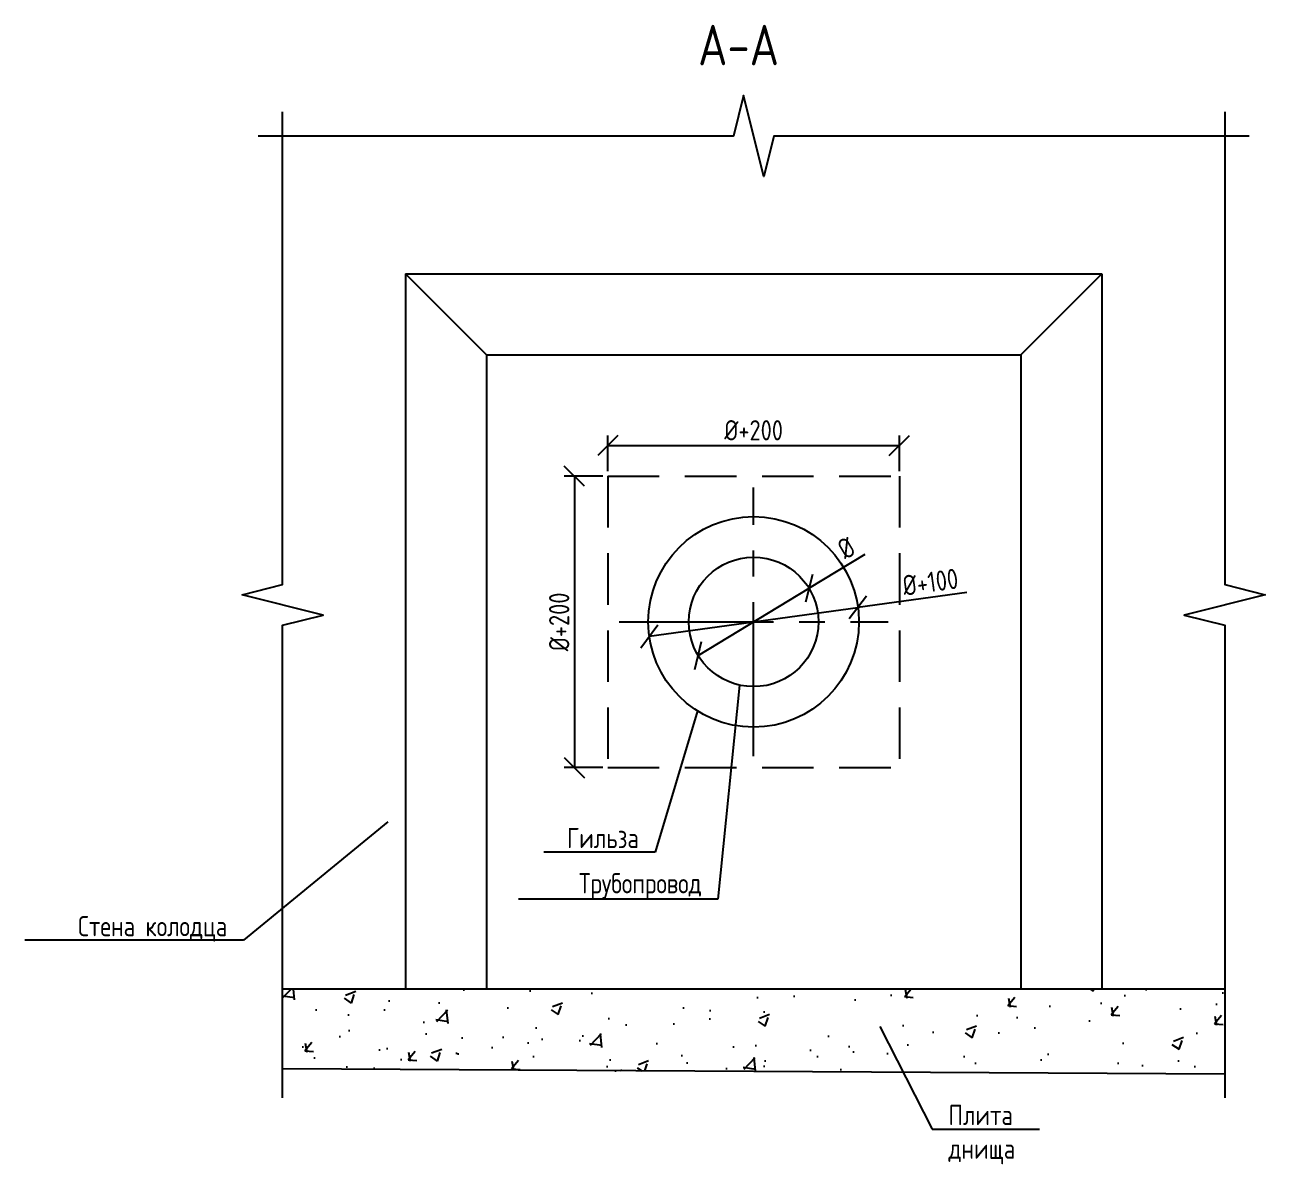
# Model space of a CAD drawing. Header units: millimetres. Extents: x 39361852 to 44659708, y 23030680 to 23754735.
# Drawn here: x 42359144 to 42371980, y 23551554 to 23563358 of the extents above; entities that cross this region are included whole.
import ezdxf
from ezdxf import colors
from ezdxf.entities.mleader import LeaderData, LeaderLine
from ezdxf.math import Vec2, Vec3

# ---------------------------------------------------------------- set-up
doc = ezdxf.new("R2010")
doc.units = ezdxf.units.MM
doc.linetypes.add('BSA-осеваяХ0.5', pattern=[28.575000000000003, 19.05, -3.175, 3.175, -3.175])
doc.linetypes.add('BSA-штриховаяХ0.5', pattern=[9.524999999999999, 6.35, -3.175])
doc.layers.add('BSA-0', color=7, linetype='Continuous')
doc.layers.add('BSA-Не печатать', color=1, linetype='Continuous', lineweight=15, plot=False)
doc.styles.add('BSA', font='GOST2304A.ttf')
doc.dimstyles.new('BSA-2.5-1-1 точ 2 знака', dxfattribs={"dimtxt": 2.5, "dimasz": 2.5, "dimexe": 1.25, "dimexo": 0.625, "dimtad": 1, "dimtxsty": 'BSA', "dimblk": 'OBLIQUE', "dimcen": 2.5, "dimadec": 0, "dimazin": 0, "dimtfac": 1, "dimtmove": 1, "dimatfit": 3, "dimldrblk": 'NONE', "dimfxl": 1, "dimarcsym": 0})

# ---------------------------------------------------------------- blocks, each defined once
blk = doc.blocks.new('_None')
blk = doc.blocks.new('_Oblique')
at = {"color": 0, "linetype": 'ByBlock', "lineweight": -2}
blk.add_line((-0.5, -0.5), (0.5, 0.5), dxfattribs=at)
blk = doc.blocks.new('*D111')
at = {"layer": 'BSA-0', "color": 0, "linetype": 'ByBlock', "lineweight": -2, "transparency": 16777216}
for p in [(504.8127584228765, -1418.710695681286), (299.231541368007, -1543.241492340937)]:
    blk.add_line(p, (436.0820394966569, -1460.344320121734), dxfattribs=at)
at = {"layer": 'BSA-0', "color": 0, "linetype": 'ByBlock', "lineweight": -2, "transparency": 16777216, "xscale": 25, "yscale": 25, "zscale": 25}
for p, rotation in [((436.0820394966569, -1460.344320121734), 211.2053801123319), ((299.231541368007, -1543.241492340937), 31.20538011233189)]:
    blk.add_blockref('_Oblique', p, dxfattribs=dict(at, rotation=rotation))
at = {"layer": 'BSA-0', "color": 0, "linetype": 'ByBlock', "lineweight": -2, "transparency": 16777216, "insert": (482.0880211733035, -1410.491836513524), "char_height": 25, "attachment_point": 5, "rotation": 31.20538011233189, "style": 'BSA'}
blk.add_mtext('%%C', dxfattribs=at)
blk = doc.blocks.new('*D49')
at = {"layer": 'BSA-0', "color": 0, "linetype": 'ByBlock', "lineweight": -2, "transparency": 16777216}
for p in [(630.8839159672812, -1465.391640730573), (238.8822810650552, -1519.600930748879)]:
    blk.add_line(p, (496.4312997996077, -1483.984881713793), dxfattribs=at)
at = {"layer": 'BSA-0', "color": 0, "linetype": 'ByBlock', "lineweight": -2, "transparency": 16777216, "xscale": 25, "yscale": 25, "zscale": 25}
for p, rotation in [((496.4312997996077, -1483.984881713793), 187.8734071877257), ((238.8822810650552, -1519.600930748879), 7.873407187725715)]:
    blk.add_blockref('_Oblique', p, dxfattribs=dict(at, rotation=rotation))
at = {"layer": 'BSA-0', "color": 0, "linetype": 'ByBlock', "lineweight": -2, "transparency": 16777216, "insert": (585.846133061633, -1452.637328160603), "char_height": 25, "attachment_point": 5, "rotation": 7.873407187725731, "style": 'BSA'}
blk.add_mtext('%%C+100', dxfattribs=at)
blk = doc.blocks.new('*D112')
at = {"layer": 'BSA-0', "color": 0, "linetype": 'ByBlock', "lineweight": -2, "transparency": 16777216}
for p, q in [((187.6567904323317, -1315.542906231336), (187.6567904323317, -1271.456189902079)), ((187.6567904323317, -1283.956189902079), (547.6567904323317, -1283.956189902079)), ((547.6567904323317, -1315.542906231336), (547.6567904323317, -1271.456189902079))]:
    blk.add_line(p, q, dxfattribs=at)
at = {"layer": 'BSA-0', "color": 0, "linetype": 'ByBlock', "lineweight": -2, "transparency": 16777216, "xscale": 25, "yscale": 25, "zscale": 25, "rotation": 180}
blk.add_blockref('_Oblique', (187.6567904323317, -1283.956189902079), dxfattribs=at)
at = {"layer": 'BSA-0', "color": 0, "linetype": 'ByBlock', "lineweight": -2, "transparency": 16777216, "xscale": 25, "yscale": 25, "zscale": 25}
blk.add_blockref('_Oblique', (547.6567904323317, -1283.956189902079), dxfattribs=at)
at = {"layer": 'BSA-0', "color": 0, "linetype": 'ByBlock', "lineweight": -2, "transparency": 16777216, "insert": (367.6567904323317, -1265.152618473508), "char_height": 25, "attachment_point": 5, "style": 'BSA'}
blk.add_mtext('%%C+200', dxfattribs=at)
blk = doc.blocks.new('*D113')
at = {"layer": 'BSA-0', "color": 0, "linetype": 'ByBlock', "lineweight": -2, "transparency": 16777216}
for p, q in [((181.4067904323317, -1321.792906231336), (133.9109545246501, -1321.792906231336)), ((146.4109545246501, -1321.792906231336), (146.41095452465, -1681.792906231336)), ((181.4067904323317, -1681.792906231336), (133.91095452465, -1681.792906231336))]:
    blk.add_line(p, q, dxfattribs=at)
at = {"layer": 'BSA-0', "color": 0, "linetype": 'ByBlock', "lineweight": -2, "transparency": 16777216, "xscale": 25, "yscale": 25, "zscale": 25}
for p, rotation in [((146.4109545246501, -1321.792906231336), 90), ((146.41095452465, -1681.792906231336), 270)]:
    blk.add_blockref('_Oblique', p, dxfattribs=dict(at, rotation=rotation))
at = {"layer": 'BSA-0', "color": 0, "linetype": 'ByBlock', "lineweight": -2, "transparency": 16777216, "insert": (127.6073830960789, -1501.792906231336), "char_height": 25, "attachment_point": 5, "rotation": 90, "style": 'BSA'}
blk.add_mtext('%%C+200', dxfattribs=at)
blk = doc.blocks.new('*U48')
at = {"layer": 'BSA-0', "linetype": 'ByBlock', "lineweight": -2}
h = blk.add_hatch(dxfattribs=at)
h.set_pattern_fill('AR-CONC', color=0, scale=0.7)
h.set_pattern_definition([(49.99999999999999, (0, 189.0533052720129), (127.5292682972028, -11.15735987723216), [13.335, -146.685]), (355, (0, 189.0533052720129), (-24.67039499747854, 133.7397916673246), [10.668, -117.348408919]), (100.4514447, (10.6274049, 188.123527822013), (102.8588729632473, 122.5824263385366), [11.33300616, -124.66317122]), (46.18420000000002, (0, 224.613305272013), (189.7553286244909, -29.429629552909), [20.00249999999999, -220.0274999999999]), (96.63555760999996, (15.81293, 222.160855272013), (166.1828938360521, 173.1982872184051), [16.999516198, -186.994925712]), (351.1841511700001, (0, 224.613305272013), (166.1828938454839, 173.1982872098728), [16.001976949, -176.021812344]), (21, (17.78, 215.7233052720129), (106.1300738883927, -71.58563873096132), [13.335, -146.685]), (326.0000000000001, (17.78, 215.7233052720129), (43.26141984335295, 128.9315762856235), [10.668, -117.348]), (71.45144499999999, (26.62417282, 209.757835342013), (149.3914934951013, 57.34593822013367), [11.33300616, -124.66295632]), (37.50000000000001, (0, 189.0533052720129), (2.162022275414271, 59.18852721120717), [0, -115.9256, 0, -119.126, 0, -117.7925]), (7.499999999999999, (0, 189.0533052720129), (46.77376375721402, 70.12640237268366), [0, -67.91959999999999, 0, -113.2586, 0, -44.8945]), (327.5, (-39.64939999999999, 189.0533052720129), (94.91341661680997, -4.01012079487141), [0, -44.45, 0, -138.684, 0, -184.023]), (317.5, (-57.42939999999999, 189.0533052720129), (103.6904269702126, 17.79854372333312), [0, -57.785, 0, -92.1004, 0, -130.683])])
h.paths.add_polyline_path([(949.2575211105884, -2060.30248883788), (949.2613332570484, -1955.37763375324), (-213.9477523923849, -1955.37763375324), (-213.9441752325126, -2053.834758934297)])
at = {"layer": 'BSA-0', "color": 0, "linetype": 'ByBlock', "lineweight": -2}
for p, q in [((-62.34320956766828, -1071.792906231336), (797.6567904323317, -1071.792906231336)), ((-62.34320956766828, -1071.792906231336), (-62.34320956766828, -1955.37763375324)), ((37.65679043233172, -1171.792906231336), (-62.34320956766828, -1071.792906231336)), ((697.6567904323317, -1171.792906231336), (797.6567904323317, -1071.792906231336)), ((797.6567904323317, -1071.792906231336), (797.6567904323316, -1955.37763375324)), ((37.65679043233172, -1171.792906231336), (37.65679043233172, -1955.37763375324)), ((37.65679043233172, -1171.792906231336), (697.6567904323317, -1171.792906231336)), ((697.6567904323317, -1171.792906231336), (697.6567904323317, -1955.37763375324)), ((949.2996079900043, -1955.37763375324), (-213.9439604391287, -1955.37763375324)), ((949.2575413037922, -2060.30248895016), (-213.9439604391288, -2053.83476012861))]:
    blk.add_line(p, q, dxfattribs=at)
at = {"layer": 'BSA-0', "color": 0, "linetype": 'BSA-штриховаяХ0.5', "lineweight": -2, "ltscale": 10}
for p, q in [((187.6567904323317, -1321.792906231336), (547.6567904323317, -1321.792906231336)), ((187.6567904323317, -1321.792906231336), (187.6567904323317, -1681.792906231336)), ((547.6567904323317, -1321.792906231336), (547.6567904323317, -1681.792906231336)), ((187.6567904323317, -1681.792906231336), (547.6567904323317, -1681.792906231336))]:
    blk.add_line(p, q, dxfattribs=at)
at = {"layer": 'BSA-0', "color": 0, "linetype": 'BSA-осеваяХ0.5', "lineweight": -2, "ltscale": 10}
for p, q in [((367.6567904323318, -1667.811065867565), (367.6567904323318, -1335.774746595107)), ((201.6386307961026, -1501.792906231336), (533.6749500685606, -1501.792906231336))]:
    blk.add_line(p, q, dxfattribs=at)
at = {"layer": 'BSA-0', "color": 0, "linetype": 'Continuous', "lineweight": -2}
for points in [[(979.2996079900042, -901.9105513562154), (392.6567904323318, -901.9105513562154), (380.1567904323318, -951.9105513562154), (355.1567904323318, -851.9105513562154), (342.6567904323318, -901.9105513562154), (-243.9860271253407, -901.9105513562154)], [(949.300697954757, -871.9105513760157), (949.2794829508588, -1455.828623001713), (999.2790287658779, -1468.330439601384), (899.2781205279186, -1493.326806369042), (949.2776663429377, -1505.828622968713), (949.2564513390396, -2089.74669459441)]]:
    blk.add_lwpolyline(points, dxfattribs=at)
at = {"layer": 'BSA-0', "color": 0, "linetype": 'Continuous', "lineweight": -2, "extrusion": (0, 0, -1)}
blk.add_lwpolyline([(213.9428704743761, -2089.74669459441), (213.9640854782742, -1505.828622968713), (163.9645396632552, -1493.326806369042), (263.9654479012144, -1468.330439601384), (213.9659020861953, -1455.828623001713), (213.9871170900935, -871.9105513760157)], dxfattribs=at)
at = {"layer": 'BSA-0', "color": 0, "linetype": 'ByBlock', "lineweight": -2}
for radius in [130, 80]:
    blk.add_circle((367.6567904323318, -1501.792906231336), radius, dxfattribs=at)
at = {"layer": 'BSA-0', "color": 0, "linetype": 'ByBlock', "lineweight": -2, "insert": (299.1062088922808, -764.3914574684786), "char_height": 50, "width": 158.6585626201745, "attachment_point": 1, "style": 'BSA'}
blk.add_mtext('А-А', dxfattribs=at)
at = {"layer": 'BSA-Не печатать', "linetype": 'ByBlock', "style": 'BSA', "flags": 9}
blk.add_attdef('УЗЕЛ', (204.4653725995267, -452.7324340777741), '', height=2.5, dxfattribs=at)
at = {"layer": 'BSA-0', "color": 0, "linetype": 'ByBlock', "lineweight": -2}
dim = blk.add_linear_dim(base=(547.6567904323317, -1283.956189902079), p1=(187.6567904323317, -1321.792906231336), p2=(547.6567904323317, -1321.792906231336), text='%%C+200', dimstyle='BSA-2.5-1-1 точ 2 знака', override={"dimscale": 10}, dxfattribs=at)
dim.commit()
dim.dimension.update_dxf_attribs({"geometry": '*D112', "text_midpoint": (367.6567904323317, -1265.152618473508)})
dim = blk.add_linear_dim(base=(146.41095452465, -1681.792906231336), p1=(187.6567904323317, -1321.792906231336), p2=(187.6567904323317, -1681.792906231336), angle=90, text='%%C+200', dimstyle='BSA-2.5-1-1 точ 2 знака', override={"dimscale": 10}, dxfattribs=at)
dim.commit()
dim.dimension.update_dxf_attribs({"geometry": '*D113', "text_midpoint": (127.6073830960789, -1501.792906231336)})
for p1, p2, text, picture, middle in [((299.231541368007, -1543.241492340937), (436.0820394966569, -1460.344320121734), '%%C', '*D111', (482.0880211733035, -1410.491836513524)), ((238.8822810650552, -1519.600930748879), (496.4312997996077, -1483.984881713793), '%%C+100', '*D49', (585.846133061633, -1452.637328160603))]:
    dim = blk.add_diameter_dim_2p(p1=p1, p2=p2, text=text, dimstyle='BSA-2.5-1-1 точ 2 знака', override={"dimscale": 10}, dxfattribs=at)
    dim.commit()
    dim.dimension.update_dxf_attribs({"geometry": picture, "text_midpoint": middle})
ml = blk.add_multileader_mtext('Standard', dxfattribs=at)
ml.set_content('Трубопровод', style='BSA')
ml.set_leader_properties()
ml.set_arrow_properties(name='NONE')
ml.build(insert=Vec2(0, 0))
ml.multileader.update_dxf_attribs({"text_left_attachment_type": 6, "text_right_attachment_type": 6, "dogleg_length": 1, "arrow_head_size": 40, "scale": 10})
ctx = ml.context
ctx.base_point, ctx.scale, ctx.char_height, ctx.arrow_head_size, ctx.landing_gap_size, ctx.plane_origin = Vec3(138.0049038746214, -1844.223682238942), 10, 25, 40, 10, Vec3(4126.690589130212, -2788.692642776112)
ctx.left_attachment, ctx.right_attachment, ctx.text_align_type = 6, 6, 2
notes = []
notes.append((ctx, [(1, (1, 1, 0), (323.3620467317642, -1844.223682238942), (-1, 0), 10, [(0, [(350.4255122803918, -1579.915137723085)], 0, [])])]))
ctx.mtext.insert, ctx.mtext.alignment, ctx.mtext.flow_direction = Vec3(303.3620467317642, -1812.098682238942), 3, 5
ml = blk.add_multileader_mtext('Standard', dxfattribs=at)
ml.set_content('Гильза', style='BSA')
ml.set_leader_properties()
ml.set_arrow_properties(name='NONE')
ml.build(insert=Vec2(0, 0))
ml.multileader.update_dxf_attribs({"text_left_attachment_type": 6, "text_right_attachment_type": 6, "dogleg_length": 1, "arrow_head_size": 40, "scale": 10})
ctx = ml.context
ctx.base_point, ctx.scale, ctx.char_height, ctx.arrow_head_size, ctx.landing_gap_size, ctx.plane_origin = Vec3(132.9078967944318, -1786.229872911228), 10, 25, 40, 10, Vec3(4126.690589130212, -2490.305506222057)
ctx.left_attachment, ctx.right_attachment, ctx.text_align_type = 6, 6, 2
notes.append((ctx, [(1, (1, 1, 0), (246.0150396515746, -1786.229872911228), (-1, 0), 10, [(0, [(298.4703225713042, -1611.853038272484)], 0, [])])]))
ctx.mtext.insert, ctx.mtext.alignment, ctx.mtext.flow_direction = Vec3(226.0150396515746, -1756.229872911228), 3, 5
ml = blk.add_multileader_mtext('Standard', dxfattribs=at)
ml.set_content('Стена колодца', style='BSA')
ml.set_leader_properties()
ml.set_arrow_properties(name='NONE')
ml.build(insert=Vec2(0, 0))
ml.multileader.update_dxf_attribs({"text_left_attachment_type": 6, "text_right_attachment_type": 6, "dogleg_length": 1, "arrow_head_size": 40, "scale": 10})
ctx = ml.context
ctx.base_point, ctx.scale, ctx.char_height, ctx.arrow_head_size, ctx.landing_gap_size, ctx.plane_origin = Vec3(-479.7080382612436, -1895.029532462886), 10, 25, 40, 10, Vec3(2816.59603941796, -2838.483093508743)
ctx.left_attachment, ctx.right_attachment, ctx.text_align_type = 6, 6, 2
notes.append((ctx, [(1, (1, 1, 0), (-262.1366096898151, -1895.029532462886), (-1, 0), 10, [(0, [(-83.93961182862162, -1748.591212597003)], 0, [])])]))
ctx.mtext.insert, ctx.mtext.alignment, ctx.mtext.flow_direction = Vec3(-282.1366096898151, -1865.029532462886), 3, 5
ml = blk.add_multileader_mtext('Standard', dxfattribs=at)
ml.set_content('Плита \\Pднища', style='BSA')
ml.set_leader_properties()
ml.set_arrow_properties(name='NONE')
ml.build(insert=Vec2(0, 0))
ml.multileader.update_dxf_attribs({"text_left_attachment_type": 6, "text_right_attachment_type": 6, "dogleg_length": 1, "arrow_head_size": 40, "scale": 10})
ctx = ml.context
ctx.base_point, ctx.scale, ctx.char_height, ctx.arrow_head_size, ctx.landing_gap_size, ctx.plane_origin = Vec3(598.2634682742604, -2128.240849579307), 10, 25, 40, 10, Vec3(4250.262800460154, -3402.356695011143)
ctx.left_attachment, ctx.right_attachment = 6, 6
notes.append((ctx, [(0, (1, 1, 0), (588.2634682742604, -2128.240849579307), (1, 0), 10, [(0, [(523.385958508148, -2001.363339813194)], 0, [])])]))
ctx.mtext.insert, ctx.mtext.flow_direction = Vec3(608.2634682742604, -2098.240849579307), 5
for ctx, leaders in notes:
    for number, flags, end, landing, length, lines in leaders:
        leader = LeaderData()
        leader.index, (leader.has_last_leader_line, leader.has_dogleg_vector, leader.attachment_direction) = number, flags
        leader.last_leader_point, leader.dogleg_vector, leader.dogleg_length = Vec3(end), Vec3(landing), length
        for number, points, colour, breaks in lines:
            line = LeaderLine()
            line.index, line.vertices, line.color, line.breaks = number, Vec3.list(points), colors.encode_raw_color(colour), breaks
            leader.lines.append(line)
        ctx.leaders.append(leader)

msp = doc.modelspace()

# ---------------------------------------------------------------- block references
at = {"layer": 'BSA-0', "xscale": 8.380952380952381, "yscale": 8.380952380952381, "zscale": 8.380952380952381}
msp.add_blockref('*U48', (42363604.60526579, 23569764.53578871), dxfattribs=at)

doc.saveas('drawing.dxf')
